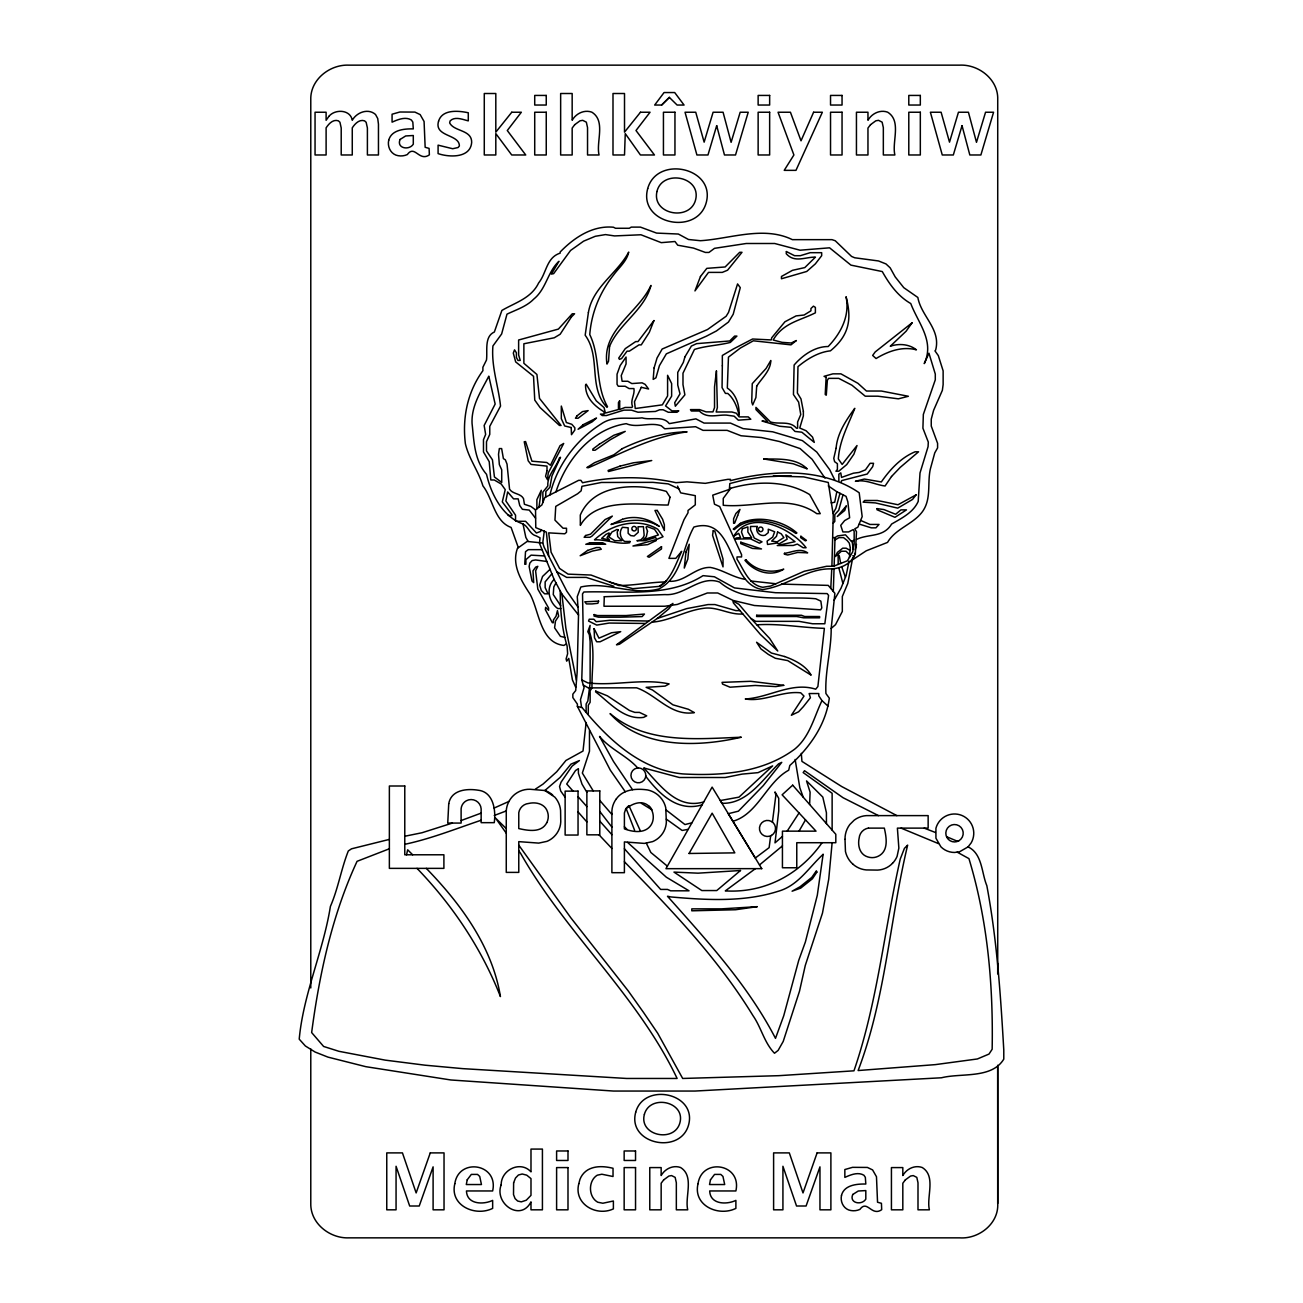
<?xml version="1.0" encoding="UTF-8"?>
<svg xmlns="http://www.w3.org/2000/svg" width="1303" height="1303" viewBox="0 0 1303 1303"><rect width="100%" height="100%" fill="white"/><g stroke="black" fill="none" stroke-linecap="round" stroke-linejoin="round"><path stroke-width="1.5" d="M997.723 973.667L997.723 963.634M845.012 839.36L845.452 851.478A23.926 23.926 0 0 0 850.778 862.049L852.862 864.166M834.132 566.023L835.028 537.618L837.568 535.924L845.468 534.833L852.325 542.39L853.188 549.214M997.723 1065.251L997.723 1203.5C998.896 1223.647 978.765 1239.251 959.611 1237.85L348.911 1237.85C329.903 1238.648 310.309 1223.419 310.782 1203.5L310.782 1048.98M833.301 591.448L834.05 568.515M548.677 556.006L546.397 532.129L535.777 527.634L535.533 509.896L541.869 504.961L544.849 497.502L578.63 480.335L580.926 480.335L582.539 482.745C613.094 476.198 645.376 475.97 675.915 482.696L687.023 481.849L705.281 483.348L727.856 479.341L730.478 479.341L730.266 480.693C772.174 469.927 822.242 467.402 859.198 492.778L862.179 516.623L857.83 527.226L854.784 528.79L856.494 531.771L855.338 553.954C851.331 563.548 841.559 568.352 831.623 568.874C806.736 568.075 786.637 586.562 762.646 589.542C727.53 584.64 735.674 514.848 693.88 527.047C682.332 547.293 682.055 576.838 658.976 588.923C632.704 595.927 606.905 581.138 580.845 587.001L577.262 596.66L578.516 614.983L577.148 672.364L575.698 690.557L572.848 694.157L572.848 697.594L577.392 704.109L577.392 706.405L610.325 770.187L625.261 791.719M830.777 588.419L831.77 568.857M831.9 566.268L833.252 514.88L828.268 482.468L803.658 476.882L773.249 476.051M852.748 557.749L847.764 583.516L842.324 596.513L842.324 611.433L835.516 624.658L831.184 628.437C831.314 650.197 824.832 671.631 825.923 693.522L829.311 698.164C825.695 725.282 809.472 747.629 789.813 765.48L788.706 770.203C766.783 782.012 758.004 814.017 732.905 821.281L728.296 813.691L738.41 811.166L763.232 785.66L781.751 762.353L778.624 763.819C762.483 779.617 747.091 804.195 721.96 803.283L720.298 800.547L738.996 797.143L772.63 765.903L758.053 772.646L742.091 774.112L725.234 777.5L679.319 777.5L643.731 767.939C660.035 784.764 676.599 809.847 703.718 801.931M560.29 591.057C560.046 609.429 561.902 628.665 567.114 646.125L567.636 653.699L566.105 658.927L566.691 661.142L568.76 658.39L572.424 679.873L575.698 687.202M586.122 722.53L583.011 751.049L565.942 760.463L556.674 771.799L543.025 784.097L535.354 789.162M540.892 529.572L540.712 531.412L536.429 532.992L525.598 521.298L516.411 521.298M831.184 628.437L834.881 593.321L828.252 585.389L781.523 584.102M849.409 557.391L850.256 547.635L849.295 543.139L847.129 540.468L843.53 537.618L838.953 537.618L834.979 539.947M577.978 607.1L566.789 591.106L544.149 547.244L542.748 543.025L544.263 531.038M770.659 835.76L769.128 847.634L755.284 858.042L732.921 821.265M772.402 822.177L775.855 795.27L775.008 791.931L778.738 798.299L778.738 810.922L775.008 842.862L782.435 836.396M729.289 490.254L729.827 483.543L744.29 479.862L763.574 476.865L791.084 475.709M849.019 561.316L846.168 575.437L841.005 588.223L834.148 600.162M828.268 485.905L836.819 491.72L834.702 502.258L831.184 502.86M855.273 549.768L856.494 544.393M809.619 804.456L810.108 792.208L806.541 780.904L822.812 797.094L826.428 812.763L826.428 823.61M839.995 493.3L835.809 508.479L833.008 513.496M843.025 494.831L838.709 510.336L834.8 514.538L834.8 521.428L833.252 523.122M549.964 494.912C556.69 465.871 575.812 440.023 600.927 424.11C613.664 415.12 628.16 419.501 642.07 417.84C650.572 420.608 663.08 415.348 669.27 423.638L695.9 418.866L704.043 423.084L730.462 423.084L743.068 428.606L772.728 431.814L802.42 440.626L816.786 452.076L829.685 469.666L834.783 479.944M555.958 491.866C566.17 459.861 591.529 428.817 626.254 423.67C637.281 428.394 649.725 421.781 661.289 425.788L664.774 428.768L695.607 426.716L703.001 430.348L727.107 430.348L741.016 435.756L761.538 437.547L779.455 441.522L800.091 448.59L812.095 459.275L824.978 478.103M841.135 481.931L841.689 480.595L867.228 474.015L872.701 466.637L873.547 463.298L870.111 463.298L865.453 469.846L859.133 472.435L853.449 473.184L841.543 477.403L840.777 472.875L838.855 474.129L838.855 481.019M756.864 624.821C779.65 623.323 801.834 627.737 824.376 628.339L817.893 686.518L815.711 689.189C791.589 681.55 769.128 697.691 745.267 698.978C764.128 702.154 781.686 690.704 800.742 692.821L803.984 696.079L791.361 715.266L798.609 711.78L803.299 706.731L810.417 697.724L809.13 693.538L818.773 693.538L818.773 695.835L821.965 700.607C813.968 717.367 809.749 736.798 794.732 749.111C762.678 772.842 721.357 776.067 682.805 773.917C640.31 769.926 608.208 739.322 582.197 707.724L577.392 706.405M625.538 809.538L624.398 812.991L624.398 828.871C667.136 844.605 657.885 784.439 626.157 808.528L634.61 830.32M805.498 819.88L799.016 831.151M799.048 812.958L787.159 831.151M755.365 868.678L725.315 890.894C764.552 893.255 799.716 874.574 822.063 842.715M759.519 864.948L782.435 845.891M555.958 582.897L553.808 586.953L553.254 594.543L560.616 605.602M667.364 866.153L650.849 852.488L646.353 843.22M626.157 808.528L626.173 808.495A11.092 11.092 0 0 1 628.714 805.857M625.538 809.538L626.173 808.495M609.902 582.132L632.769 588.679L660.132 586.317C671.648 578.239 675.931 563.596 681.681 551.332L675.801 558.368L668.911 558.368L683.994 519.702L688.017 512.747L688.017 510.467L695.297 504.847L695.297 495.661L680.703 492.876L677.544 486.117M508.203 515.418L511.965 515.597L511.965 514.701L502.29 501.899L505.238 489.635L501.232 484.032L494.293 479.976L490.808 479.976L489.228 461.702L483.478 451.929L483.478 439.714L485.644 434.404L484.146 425.462L495.156 404.06L488.804 376.16C481.198 391.095 471.165 405.803 472.061 423.524C474.064 441.196 474.113 459.975 486.54 474.341C491.166 494.293 502.518 516.737 522.992 523.969C528.595 526.64 529.669 534.442 536.347 535.956L540.045 537.846L539.491 543.27L554.133 579.444C545.534 587.588 548.742 602.1 557.733 608.566L560.811 608.566M968.064 846.885L971.191 842.846A19.252 19.252 0 0 0 961.891 815.45A19.252 19.252 0 0 0 935.929 828.252L935.929 838.204L940.913 846.836A19.252 19.252 0 0 0 954.513 852.471L959.497 851.82L968.064 846.885C982.429 853.677 981.501 872.929 986.827 885.649C996.99 939.838 1000.574 994.987 1003.782 1049.941L1003.782 1059.127C991.664 1079.079 961.272 1072.776 941.45 1077.776L694.988 1091.051L613.485 1091.051L450.838 1079.975L365.768 1066.668L327.933 1057.108L315.114 1052.042L305.374 1045.983L299.218 1039.159C303.29 994.14 323.274 951.271 330.392 906.465C338.259 888.304 341.077 869.28 348.308 850.973L351.501 848.823L389.369 839.393M616.384 798.804C623.453 788.934 636.809 788.396 647.738 789.976A23.926 23.926 0 0 1 658.324 795.302L660.426 797.403A23.128 23.128 0 0 1 665.752 807.811L666.354 822.177A22.053 22.053 0 0 1 659.611 837.015A22.705 22.705 0 0 1 652.608 841.624L644.366 843.399L624.398 841.917L624.398 872.684L611.889 872.684L611.889 813.463M661.647 105.038L669.319 97.367L677.104 105.038L684.059 105.038L674.693 92.546L664.058 92.546L654.676 105.038L661.647 105.038L669.433 97.367M551.853 573.792L545.143 581.871L545.143 587.604L548.042 593.826L544.605 593.826L541.331 590.601L539.67 585.096L542.553 576.463L550.045 569.33M565.893 644.187L563.955 645.425C539.914 642.835 539.328 611.026 530.012 594.119C521.314 580.877 511.379 564.785 517.454 548.351L527.161 541.429L542.748 543.025M678.814 488.82L668.26 483.902L652.917 482.354L601.416 482.468L581.92 486.312L581.138 490.84L577.604 493.772L555.746 506.395L554.948 520.125L563.059 528.236L566.512 528.236L566.512 532.292L564.753 533.79L548.726 532.862L551.088 552.179L559.606 568.45L568.108 574.134L591.008 575.046L618.958 585.536C634.463 585.422 649.627 582.311 665.133 581.952L666.599 580.715L659.399 586.366M657.331 618.453L668.797 608.892L672.934 603.403L616.482 644.79L619.381 644.285L657.331 618.453L686.632 608.631L708.066 604.559L714.956 604.559L735.886 610.618L739.99 610.618M506.297 810.922L494.244 815.483M728.914 489.553L712.725 495.173L714.484 504.196L719.696 506.59L741.57 554.638L741.57 556.935L737.009 556.935L737.009 559.231C743.964 569.688 748.639 584.835 762.744 587.295L770.676 586.041L804.228 571.268L826.623 566.268L833.513 566.268L847.39 560.795L852.683 551.918L854.165 544.019L854.165 531.38L853.237 529.572L848.628 531.933L842.894 531.933L840.728 525.386L844.637 520.597L849.637 517.78L847.83 501.818L846.054 496.362L836.819 491.72M508.919 801.443L494.13 808.055M833.252 537.618L835.028 537.618M481.149 813.121L461.115 820.548M851.543 541.299L854.165 540.305M856.494 539.426C868.873 533.481 883.206 537.878 891.627 524.05C901.66 518.187 913.224 512.616 918.208 501.394L920.016 472.94L928.062 446.701L928.306 442.108L922.915 428.198L923.338 414.435L935.293 379.808L935.293 374.059L928.958 353.227L924.25 363.618C934.821 341.093 918.273 323.356 910.764 303.55C897.995 296.237 889.444 284.315 882.278 271.561L850.94 265.128L829.571 247.814L800.058 250.209L774.715 243.498L746.244 243.498L714.5 248.336L708.962 252.44L705.379 252.44L693.522 248.091L677.739 245.192L674.987 241.511L661.256 242.651L640.946 234.768L614.576 235.924L605.488 234.589L595.292 236.283L583.63 241.153L570.567 250.469L553.645 273.646L551.397 274.102L558.971 261.284C547.667 271.627 546.234 288.989 533.807 299.038C526.477 306.596 516.232 309.739 506.981 314.153L501.639 333.975L492.925 345.963C491.133 366.452 498.463 386.079 500.531 406.064L489.765 426.342L489.765 434.371L486.491 441.717L486.491 450.903L492.453 459.829L494.423 476.947L501.72 482.436L501.72 469.813L499.342 464.585L498.528 454.258L499.342 448.574L501.639 448.574L503.398 458.623L505.352 459.829L507.03 464.096L509.554 489.195C512.959 494.391 520.467 493.104 523.513 498.593L524.409 504.261L530.94 506.46L535.533 509.896M481.149 820.239C455.724 828.806 431.049 838.725 404.777 844.311M389.369 848.774L357.071 861.316C332.151 914.934 319.365 974.155 311.645 1032.562L323.616 1046.456L338.927 1051.309L385.167 1060.121L425.022 1065.186L462.744 1068.639L626.613 1078.461L677.12 1078.461C637.411 995.231 566.056 933.453 520.76 853.612L518.773 850.81M452.402 823.073L421.993 832.747L404.777 836.249M691.909 822.812L684.955 824.555L666.077 809.961M688.196 829.359L682.12 830.451L666.322 819.131M669.644 581.301C684.987 582.115 695.265 566.952 710.363 567.424C722.628 569.688 732.726 577.376 745.104 579.33M702.073 804.863C677.511 812.241 659.481 794.146 645.718 776.246M544.54 555.941L531.087 555.143L525.891 559.655L525.891 564.248L524.751 564.248L525.516 551.674L528.301 549.654L542.081 549.654M546.869 561.479L535.549 559.948L532.161 560.567L529.832 563.091L529.132 566.463L532.015 581.04L533.676 582.62L532.992 570.844L535.663 567.131L537.813 566.316L535.598 570.877L537.813 589.103L548.596 607.996L548.596 610.276L545.631 607.361L545.354 609.641L552.342 622.72L553.4 622.72L553.4 619.967L556.023 616.205L557.44 610.635L558.661 616.205L555.501 620.994L554.589 627.818L560.42 636.336L564.883 637.428M742.84 613.957C729.029 615.114 716.715 605.976 702.822 608.436C685.378 610.798 669.449 620.945 652.086 622.15M868.45 828.122L884.33 828.122C886.431 837.487 888.874 850.778 878.45 856.136A13.812 13.812 0 0 1 867.717 856.902C859.654 854.459 857.553 845.549 859.133 838.155A11.124 11.124 0 0 1 868.45 828.073M775.871 583.76L750.691 580.975M859.312 524.115L871.332 527.845L875.925 527.845L879.02 524.441L869.915 524.441L860.925 520.565M648.682 621.042L609.902 620.293L596.204 621.71L593.826 619.218L589.249 619.218L588.565 621.042L596.741 625.098L609.201 623.046L645.05 623.453M935.375 832.47L924.202 828.122M946.63 836.738L957.558 841.315M938.421 843.595L901.09 828.122M613.843 586.252L586.236 577.408L566.675 577.408L556.788 571.724M957.168 852.129L968.943 858.628C987.674 920.211 993.309 985.084 992.153 1049.257L989.01 1054.062L977.38 1058.964L935.277 1064.632L858.123 1070.545C885.698 998.082 889.737 919.837 907.654 845.11L904.412 848.367L900.243 859.068C884.314 929.495 877.554 1002.316 853.954 1070.822L778.836 1075.675L682.674 1078.461L657.706 1033.263L643.487 1012.382L628.193 990.866L570.779 917.735L518.773 845.142M896.855 815.613L841.705 786.54L801.948 761.392L801.296 753.378M750.805 618.388L769.666 638.47L777.761 651.011L760.317 634.349L733.426 602.98L732.954 600.976L738.964 604.348L750.805 618.388L755.724 621.352L799.032 621.352L812.583 623.762L824.832 623.762L828.578 595.39L827.144 593.598L775.513 592.718L734.469 587.914L714.402 576.773L703.034 575.649C667.885 597.996 623.306 590.699 583.842 592.002L582.522 593.891L583.207 631.743L581.757 679.938L587.962 682.919C615 686.095 642.558 678.163 669.123 683.928L665.084 686.111L646.125 687.349L652.477 689.987L672.918 704.825L688.359 709.272L694.369 712.643C670.736 716.406 656.761 694.825 636.63 687.821L588.223 687.886L583.288 685.02M848.953 561.414L849.882 561.919M878.466 815.613L843.057 797.713L804.505 770.708L803.169 772.581L832.128 793.283L832.128 830.092M850.224 550.501L846.184 548.188L842.732 548.188L837.373 552.407L835.353 556.528L841.396 551.234L845.989 551.234L849.719 554.736M641.418 803.348L651.972 809.831M854.459 553.352L855.338 553.954M852.846 555.713L853.726 556.316L852.634 559.769L866.267 550.794L887.538 542.406C895.601 528.481 913.11 524.409 922.524 511.542C931.596 498.805 927.15 483.25 930.358 468.966L934.756 452.89L937.59 447.89L937.59 443.313L931.254 426.065L931.254 419.175L933.616 410.298L942.362 390.33L943.128 384.629L943.128 370.85L938.307 355.589L934.984 350.898L935.668 349.986C941.108 329.236 921.221 316.385 917.849 297.475L903.777 287.67L895.194 276.887L890.177 267.848L885.991 263.939L878.531 260.958L854.719 257.782L851.559 256.43L835.256 240.762L831.998 239.654L792.371 239.654C763.623 225.582 730.283 238.824 700.444 240.713L688.473 239.491L678.358 234.035L656.598 233.09L640.441 227.113L631.271 227.113L629.284 228.269L615.505 228.269L613.452 227.227C592.539 225.224 574.086 237.651 560.16 252L560.16 253.14C546.364 257.457 546.543 273.207 538.644 282.946C531.249 298.371 515.174 302.605 501.883 310.44L494.358 332.004C484.016 336.581 487.68 351.142 486.475 360.051L482.892 367.251L482.892 370.687C467.484 391.828 462.174 417.921 465.383 443.737C468.917 458.933 478.592 471.246 482.908 485.889C492.974 498.626 494.277 521.412 511.085 527.422L518.317 547.602M552.7 795.025A23.861 23.861 0 0 0 544.996 790.53L530.012 789.26A23.503 23.503 0 0 0 515.19 794.048C509.359 798.511 505.873 805.824 506.264 813.17L506.264 872.391L518.773 872.391L518.773 841.64L538.742 843.106L546.983 841.347A22.705 22.705 0 0 0 553.987 836.738A22.053 22.053 0 0 0 560.762 821.9L560.583 810.45A23.079 23.079 0 0 0 554.801 797.11L544.866 790.498L560.062 777.484L570.942 764.144L579.412 760.561L572.082 766.115L561.039 782.207L559.557 786.54L560.697 790.986L565.127 797.273M627.525 842.373L666.37 877.228L689.026 890.812L670.654 890.812L667.494 889.428L660.637 889.428L624.398 848.725M821.965 700.607L827.959 706.079M535.533 518.187L529.246 510.092L522.405 509.31L519.75 505.548L518.171 498.854L513.577 498.854L507.665 491.948L505.873 500.955L515.548 515.19L515.548 520.939M624.398 826.786L627.036 829.376M506.264 828.61L495.498 818.04L506.264 833.187M412.66 854.784L407.66 849.8L406.552 854.784M426.293 868.368C460.773 903.81 492.241 946.613 500.433 996.567C481.703 948.796 452.63 905.227 417.025 868.368M637.77 768.021C626.743 755.545 610.341 749.502 599.543 736.407L613.501 761.489L632.525 789.683M586.871 821.932L578.043 811.916M599.038 834.832L611.889 848.465M624.398 861.739C671.159 909.657 717.774 958.145 752.922 1015.558C761.294 1027.53 764.177 1042.612 774.503 1053.247L778.119 1050.413L783.217 1041.423L799.505 991.192L805.287 965.425L822.486 913.077L828.724 879.216L832.128 842.715M611.889 814.456L599.787 800.417M573.092 791.133L566.724 783.983L575.519 770.529L578.402 768.64L578.402 773.233L582.018 784.129L586.871 792.289M578.043 796.67L586.871 806.606M599.787 821.102L611.889 834.686M649.073 806.182L651.533 808.951M578.516 614.983L561.87 594.005L554.133 579.444M576.382 680.182L565.86 628.209L561.87 594.005M599.787 811.46L611.889 827.079M593.24 790.921L582.343 773.054L589.477 751.228L589.477 730.576M528.122 541.429L525.842 537.455L522.992 523.969M628.958 805.694L640.278 830.711M845.419 577.294L841.64 566.544M840.663 563.45L839.279 555.762L838.106 554.671L838.204 564.411M842.911 583.516L838.79 567.717M581.757 679.938L584.086 687.626L580.47 699.711L581.561 707.317M795.123 759.454L799.83 787.745L803.218 797.175M545.664 497.094L545.892 491.426L549.899 487.306L551.935 476.018L560.518 457.288L559.492 457.809C556.251 467.647 547.097 475.188 547.814 485.97L542.862 492.143L542.862 502.469M997.675 1067.32L997.723 1203.5M997.723 973.764L997.723 99.5C998.424 79.516 978.667 64.156 959.611 65.15L348.911 65.15C329.887 64.287 310.244 79.564 310.782 99.5L310.782 987.983M588.288 714.402L588.288 705.216L590.129 702.301L590.129 690.834L591.985 687.886C591.578 669.302 595.666 649.203 589.412 631.678L590.112 625.424L587.8 631.678L589.363 634.74L590.129 641.597L590.129 682.919L587.848 701.014L586.138 704.011L586.138 712.041M538.97 507.225L541.282 490.303L536.885 499.668L536.885 508.838M845.028 839.36A23.503 23.503 0 0 1 849.8 824.538L854.263 820.108A22.46 22.46 0 0 1 868.938 815.613L928.143 815.613L928.143 828.122L897.392 828.122L898.858 848.09L897.099 856.332A22.705 22.705 0 0 1 892.49 863.352M852.879 864.15A23.079 23.079 0 0 0 866.202 869.932L877.652 870.095A22.053 22.053 0 0 0 892.49 863.335M611.873 813.463A22.46 22.46 0 0 1 616.384 798.804M803.381 411.325L803.348 415.918L799.749 428.019L806.068 430.739L812.551 437.108L814.277 442.385L801.85 432.205L794.993 431.44L791.002 427.319L779.569 426.244L761.994 421.016L767.711 421.553L755.952 409.598L755.952 407.383L770.496 421.96C779.113 424.713 789.83 420.364 796.475 428.198L797.615 428.198L797.615 421.96L800.775 414.566L798.625 402.122L793.446 394.532L794.13 365.019C802.501 355.296 814.945 346.435 828.187 346.533C841.038 333.014 849.996 315.929 846.054 296.726C851.82 318.567 849.67 335.115 830.402 350.849C818.398 352.103 807.111 359.009 797.973 366.648L797.387 393.05L800.987 398.913L803.381 411.325M604.283 596.725L603.973 606.237L664.839 606.237L677.332 604.429L707.366 592.979L717.692 592.979L733.149 600.439L754.339 605.504L820.646 609.853L821.802 607.882L820.857 601.123L815.825 598.777C784.015 595.634 745.788 604.511 719.614 582.066C699.955 574.867 684.58 596.057 665.084 594.591L604.283 596.725M740.804 542.211L740.755 543.612L752.434 548.416L761.506 548.938L740.804 542.211M722.334 365.801L722.057 387.61L725.445 393.425L727.742 393.425C734.224 398.962 737.205 407.269 739.078 415.266C739.567 405.217 736.081 393.864 727.318 388.066L728.458 357.136L740.316 348.08L753.346 340.8L790.986 344.855L796.361 340.539L791.182 343.015L782.028 342.347L773.151 340.002C783.201 322.786 799.781 320.701 815.385 312.818L815.385 307.394L813.447 306.156L810.938 308.518L810.938 310.814L804.098 315.017L796.1 315.896L784.927 321.776L771.767 337.705L771.197 339.936L752.58 339.008L733.231 349.057L722.334 355.475L722.334 365.801M826.118 377.316L825.222 394.516L826.281 395.2L827.356 380.329L828.561 378.359L838.725 378.359L851.967 385.232L865.241 396.193L877.88 396.193L898.37 398.832L908.386 396.275L881.382 391.03L866.462 391.03L857.944 383.326L840.924 373.847L832.894 373.847L824.05 376.323L826.118 377.316M757.255 526.461C755.007 531.705 759.779 536.803 765.105 535.256L768.281 532.634L768.281 529.197L774.666 531.787L772.712 537.097L767.109 541.087L767.548 544.475L777.093 543.009L779.243 543.823L787.159 539.165L785.872 534.816L795.009 541.673L777.239 545.55L793.234 545.468L797.338 544.068L803.169 547.732L806.085 547.732C791.377 528.073 749.893 508.626 733.866 536.103L738.671 533.334L740.544 537.52L735.983 538.009L735.543 539.067L750.463 538.839L759.486 543.172L762.027 541.836L754.29 538.074L750.544 529.718L750.544 526.461L757.255 526.461M501.183 1184.818C493.967 1203.451 520.614 1222.279 530.989 1201.855L530.989 1209.819L542.423 1209.819L542.423 1149.083L530.989 1149.083L530.989 1171.853C520.5 1160.224 501.004 1169.85 501.183 1184.818M786.377 251.56L786.23 253.694C794.39 263.19 805.352 256.952 815.45 257.114L804.814 267.587L792.485 270.324L781.458 276.464L781.458 278.761L806.736 271.464L815.352 263.874L821.672 255.697L821.672 252.684L810.189 252.684L800.303 255.697L794.569 255.697L786.377 251.56M594.168 614.56L594.054 616.075L598.517 617.182L620.326 617.182L642.118 616.58L644.464 614.055L626.157 615.553L597.458 615.553L594.168 614.56M454.812 1183.727C449.519 1205.487 475.188 1217.035 492.648 1208.386L492.648 1200.389C483.299 1204.9 466.881 1204.509 466.458 1190.958L492.648 1190.958C498.805 1163.579 458.607 1157.325 454.812 1183.727M571.203 427.531L571.48 434.697L574.835 430.055L574.835 427.759L571.805 424.306L566.349 422.53L561.316 406.064L561.316 418.686L564.688 425.983L571.203 427.531M594.103 628.632L594.477 637.737L596.676 641.776L600.113 641.776L620.717 631.646L611.596 632.737L598.957 638.161L594.103 628.632M698.033 1183.727C692.756 1205.487 718.425 1217.035 735.886 1208.386L735.886 1200.389C726.537 1204.9 710.119 1204.509 709.695 1190.958L735.886 1190.958C742.042 1163.579 701.845 1157.325 698.033 1183.727M578.793 1183.759C573.548 1203.891 596.253 1216.872 613.387 1208.891L613.387 1201.008L602.849 1203.239L597.784 1202.229C588.272 1197.017 587.995 1180.844 597.23 1175.208L601.839 1174.231L613.029 1176.511L613.029 1168.27C604.755 1166.283 595.438 1165.485 587.767 1169.915A18.665 18.665 0 0 0 579.933 1179.443L578.793 1183.759M654.106 367.918L653.178 379.368L655.946 377.805L659.416 365.671L666.354 353.846L706.275 336.239L716.455 330.946L728.442 322.069L733.214 314.251L740.283 287.637L737.563 283.94L728.54 312.362L726.129 316.271L707.48 329.545L662.152 349.041L657.038 358.016L654.106 367.918M756.701 615.26L756.587 616.514L796.768 616.514L803.528 617.817L819.603 617.817L819.603 616.514L804.684 616.514L801.475 615.26L756.701 615.26M877.114 508.626L877.017 509.75L894.966 517.324L906.481 509.88L900.943 509.88L895.633 514.278L883.939 509.571L877.114 508.626M656.94 191.557C651.679 214.783 690.509 221.705 695.704 199.375C700.965 176.166 662.136 169.243 656.94 191.557M647.51 531.184L646.321 536.738L643.161 539.865L658.422 534.963L654.513 529.311L647.037 526.526L646.044 527.112L647.51 531.184M438.574 121.195C433.769 137.01 459.682 134.014 459.356 146.034L458.037 147.532L452.711 148.737L438.085 145.154L438.085 153.607C449.226 157.419 470.464 158.315 471.67 142.402C471.865 129.534 454.128 131.782 449.649 122.905L450.089 120.951C454.812 116.065 462.728 119.501 468.282 120.87L468.282 112.775C458.461 110.657 442.206 109.094 438.574 121.195M513.626 1182.766L513.512 1194.558L515.076 1198.613L517.666 1201.04L521.298 1201.855L526.265 1200.226L530.989 1195.356L530.989 1178.612L526.738 1175.159L522.194 1174.003L518.415 1175.013L515.499 1178.042L513.626 1182.766M388.701 140.301C387.382 146.197 390.086 152.76 395.868 155.09A15.375 15.375 0 0 0 407.334 154.552C414.745 144.275 419.077 162.093 429.371 154.845L429.094 148.395L425.153 147.288L424.078 121.488L420.152 114.599L414.908 112.091L399.858 112.009L392.073 114.224L392.073 122.156C397.871 119.583 405.396 116.358 411.39 120.006L412.823 122.091L413.295 128.899C404.305 128.688 391.421 129.795 388.701 140.301M685.964 552.081L684.27 568.075L687.821 559.02L689.238 544.231L685.964 552.081M823.105 854.361L817.307 895.259L805.384 941.971L798.739 960.327L783.754 1015.721L775.497 1038.361C748.036 985.296 707.008 940.668 667.494 896.252L670.67 896.92C706.063 900.047 743.345 902.295 777.614 891.464C798.087 885.91 808.463 867.765 823.105 854.361M841.51 1195.323C840.207 1201.138 842.878 1207.637 848.595 1209.933A15.18 15.18 0 0 0 859.915 1209.396C867.244 1199.232 871.528 1216.839 881.691 1209.689L881.431 1203.304L877.538 1202.229L876.479 1176.723L872.587 1169.915L867.407 1167.439L852.537 1167.341L844.849 1169.54L844.849 1177.391C850.582 1174.85 857.993 1171.641 863.938 1175.257L865.339 1177.326L865.811 1184.036C856.934 1183.841 844.181 1184.932 841.51 1195.323M716.438 370.948L714.533 386.893L714.533 407.562L712.969 411.878L706.096 411.878L699.597 409.598L690.427 409.598L691.323 410.999L699.353 410.999C706.926 418.947 717.073 414.631 726.374 415.103L734.159 416.178L738.28 420.169L750.805 419.24L748.28 416.895L739.094 416.895L736.325 413.23L731.911 411.992L716.178 411.992L717.367 407.562L716.438 370.948M763.737 458.965L793.185 463.77L807.192 468.885C796.052 457.646 778.331 459.226 763.737 458.965M588.402 312.476L585.177 335.213C601.155 356.973 587.881 387.382 606.986 407.367L607.491 406.666C594.885 384.613 600.846 357.331 589.754 334.578C591.546 312.28 599.934 292.149 613.713 274.803C618.974 267.604 626.89 261.154 628.714 252.082C617.199 273.646 592.653 287.083 588.402 312.476M784.455 553.319L784.341 554.182L787.696 554.997L797.664 552.456L807.648 552.814C799.961 547.651 792.143 552.407 784.455 553.319M756.701 386.144L755.903 397.562L752.694 404.94L751.717 401.976L752.254 383.668L766.131 368.407L770.806 360.491C770.708 370.622 761.799 378.082 756.701 386.144M713.23 530.777L712.562 535.321L723.018 566.886L723.018 559.02L714.793 531.087L713.23 530.777M647.705 188.593C638.079 223.758 696.926 236.332 706.21 202.714C715.836 167.55 656.989 154.959 647.705 188.593M635.717 1112.192C627.036 1143.969 680.182 1155.321 688.57 1124.961C697.268 1093.184 644.105 1081.832 635.717 1112.192M644.399 1114.293C638.551 1135.63 674.27 1143.268 679.889 1122.86C685.736 1101.524 650.034 1093.901 644.399 1114.293M609.56 346.451L608.517 361.289L606.986 364.091C601.644 329.968 638.193 312.981 650.963 285.438C644.562 310.163 618.746 323.877 609.56 346.451M800.889 536.266L800.645 537.634L805.401 540.875L806.427 540.37L800.889 536.266M448.737 803.723L447.743 823.073L461.115 823.073L461.115 808.821A10.049 10.049 0 0 1 466.344 800.775L468.657 799.863A10.049 10.049 0 0 1 481.149 808.821L481.149 822.665L494.244 822.665C496.068 810.433 493.43 791.849 478.201 790.221C466.93 788.396 451.147 789.781 448.737 803.723M467.223 1179.818L466.295 1184.541L481.459 1184.541L479.716 1176.43L477.533 1174.41L471.328 1174.41L467.223 1179.818M710.461 1179.818L709.532 1184.541L724.696 1184.541L722.953 1176.43L720.771 1174.41L714.565 1174.41L710.461 1179.818M645.783 775.92L645.392 777.826A7.427 7.427 0 0 1 632.737 780.22A7.427 7.427 0 0 1 636.988 768.07L638.926 767.956A7.427 7.427 0 0 1 645.783 775.92M400.102 139.454C396.21 148.249 409.061 150.806 413.295 144.193L413.295 135.512L405.673 135.952L400.102 139.454M852.765 1194.476C848.921 1203.158 861.625 1205.698 865.811 1199.151L865.811 1190.584L858.286 1191.007L852.765 1194.476M836.103 448.281L833.773 458.347L834.62 461.685L837.406 463.705L837.406 469.438L835.94 471.214L838.806 471.197L846.738 464.568L853.905 454.177L857.016 445.528L842.161 464.438L838.334 458.933C839.474 440.626 848.22 425.055 854.784 408.328C846.168 420.055 837.21 433.459 836.103 448.281M670.019 497.225L668.146 505.027C641.011 505.157 596.644 496.801 580.34 525.386L580.291 515.043C594.315 482.859 637.542 483.218 666.338 491.394L670.019 497.225M641.304 387.3L634.496 401.715L635.261 408.523L662.347 404.858L667.592 395.965L667.592 375.297L671.631 383.554L671.631 396.177L665.572 405.933L671.925 410.852L678.782 410.852L676.974 412.269L668.292 412.269L663.129 409.761L659.676 409.761L655.409 411.455L637.965 412.22L631.401 410.136L623.876 410.136L606.449 415.543L602.247 415.543L600.439 414.11L604.055 414.11L604.055 411.813C594.543 406.031 585.324 397.692 585.552 385.102L586.138 384.124L596.253 400.819L604.055 407.578L605.39 413.051L618.453 409.517L618.453 402.627L619.691 400.689L619.691 409.517L625.065 407.464L631.955 407.464L632.509 406.471C630.017 400.184 635.033 394.825 633.926 388.571L629.088 388.571L625.131 386.242L618.241 386.242L617.052 384.287L617.052 374.173L620.179 365.54L626.059 357.038L626.059 363.928L621.238 375.59L622.117 381.258L627.851 381.258L631.825 383.571L642.086 382.838L645.164 384.401L648.585 388.994L641.304 387.3M630 541.478L629.675 542.748C617.72 544.833 606.367 539.247 594.494 539.849C610.879 524.343 637.476 516.998 657.738 529.246L663.048 536.738L656.696 539.393L655.523 537.422L644.936 540.729L636.906 540.729L640.864 539.865L643.291 537.406L644.171 535.272L643.405 526.64L638.014 526.787L638.242 532.324L634.072 536.005L630.701 535.598L628.144 533.302L628.144 527.796L622.427 527.292C618.844 531.673 619.951 538.204 624.577 541.478L630 541.478M595.764 691.095L595.585 691.828C609.625 702.61 624.007 720.201 643.633 717.367L646.711 715.836L639.447 712.399L634.854 712.399L629.447 710.477L607.442 695.867L595.764 691.095M546.999 470.725L545.566 476.279L547.472 479.651L548.254 472.908L563.694 443.443L560.046 445.659L550.452 465.252L546.788 462.484L531.933 461.197L525.581 441.57L524.229 441.75L528.187 460.806L531.021 464.405L546.999 466.132L546.999 470.725M777.598 532.015L776.49 536.331L771.685 541.087L777.093 541.869L783.885 537.553L781.214 533.807L777.598 532.015M684.922 356.859L683.342 362.381L677.739 372.397L677.739 385.02L680.003 393.815L674.726 402.676L675.345 406.227L684.889 394.842L682.984 384.694L682.984 373.212L694.45 349.432C706.128 345.718 718.36 345.49 730.315 342.428L736.912 336.093L734.615 336.093L729.729 340.963L696.6 343.65L691.388 346.061L684.922 356.859M716.683 125.658L707.969 154.976L696.91 154.976L685.036 112.237L695.737 112.237L704.141 142.157L713.099 112.237L723.067 112.237L731.113 142.32L740.185 112.237L748.215 112.237L735.527 154.976L724.468 154.976L716.683 125.658M962.037 125.658L953.324 154.976L942.264 154.976L930.391 112.237L941.108 112.237L949.512 142.157L958.454 112.237L968.422 112.237L976.484 142.32L985.557 112.237L993.57 112.237L980.882 154.976L969.823 154.976L962.037 125.658M742.433 528.741L741.456 532.047L743.655 537.781L751.701 537.781L747.873 532.047L747.873 526.901L742.433 528.741M846.184 506.069L844.751 510.434L837.292 516.509L846.184 506.069M598.614 601.123L597.865 603.289L592.165 603.924L586.431 603.924L584.852 601.823L598.614 601.123M430.267 1152.894L416.146 1192.929L402.448 1152.894L386.763 1152.894L386.763 1209.819L396.063 1209.819L396.063 1166.266L409.679 1206.008L419.224 1206.008L433.101 1166.853L433.101 1209.819L444.03 1209.819L444.03 1152.894L430.267 1152.894M817.111 1152.894L803.006 1192.929L789.309 1152.894L773.607 1152.894L773.607 1209.819L782.924 1209.819L782.924 1166.266L796.54 1206.008L806.085 1206.008L819.962 1166.853L819.962 1209.819L830.891 1209.819L830.891 1152.894L817.111 1152.894M571.349 317.036L560.16 334.252L554.247 337.786L523.871 343.764L523.871 363.293L536.917 374.482L539.507 398.425L561.039 425.446L559.459 425.446L540.077 407.562L534.751 400.086L533.53 376.274L515.679 361.908L513.301 353.097L514.522 349.872L516.395 352.771L516.395 357.364L517.942 360.442L520.239 360.442L518.627 354.937L518.627 340.002L558.401 329.089L572.278 313.779L574.574 313.779L571.349 317.036M700.46 276.513L694.955 290.927L708.506 272.392L722.285 272.392L727.579 270.193L741.993 252.31L739.697 252.31L725.136 266.968L706.812 268.353L700.46 276.513M653.943 320.571L649.317 332.33L641.255 344.888L638.959 344.888L629.349 351.158L627.052 351.158L621.596 358.553L619.446 359.351L618.73 358.064L625.277 348.634L635.701 341.581L637.998 341.581L653.943 320.571M737.612 515.63L734.664 523.106L733.605 523.317L733.605 518.724L735.918 513.463L739.974 509.408L737.612 515.63M813.593 112.237L801.019 140.805L790.432 112.237L778.054 112.237L793.902 154.976L784.211 170.351L795.97 170.351L822.356 112.237L813.593 112.237M761.766 868.645L665.947 868.678L712.122 787.11L761.75 868.678M689.043 853.481L734.827 852.862L712.138 813.17L689.026 853.514M618.306 529.963L617.199 531.982L617.72 536.559L621.694 540.696L614.707 540.696L608.908 536.983L611.873 532.064L616.987 529.458L618.306 529.963M609.462 533.741L607.019 537.65L609.56 539.963L601.693 538.351L605.895 534.425L609.006 532.943L609.462 533.741M577.05 415.804L575.437 418.23L578.092 418.23L588.142 410.592L582.49 411.601L577.05 415.804M816.867 872.114L812.404 878.776L800.726 888.092L792.094 891.203L800.107 886.708L811.769 877.408L816.378 870.827L816.867 872.114M891.513 476.507L885.063 486.003C875.274 484.765 865.86 479.178 855.403 481.296L864.378 479.048L881.333 481.947C889.998 469.536 900.878 457.679 915.097 451.799L918.55 451.799L900.243 467.37L891.513 476.507M546.771 822.698C541.429 833.122 528.138 830.662 518.773 828.578L518.773 812.697A11.124 11.124 0 0 1 528.806 803.43C536.184 801.72 545.126 803.935 547.553 811.964A13.812 13.812 0 0 1 546.771 822.698M328.91 116.342L326.108 120.283L326.108 112.237L315.049 112.237L315.049 154.976L326.108 154.976L326.108 127.841C328.698 123.899 333.079 118.98 338.34 120.804L339.936 122.238L341.207 127.955L341.207 154.976L352.266 154.976L352.266 127.841C354.872 123.883 359.286 119.029 364.563 120.837L366.143 122.27L367.397 127.955L367.397 154.976L378.456 154.976L378.456 124.176L377.723 118.524L375.525 114.485C368.146 107.937 356.664 112.367 352.266 120.283C350.458 109.419 335.018 108.866 328.91 116.342M912.084 322.802L906.106 331.223L890.291 346.223C898.907 343.308 909.136 344.008 916.432 349.839C902.295 346.061 888.092 351.24 876.056 358.537L872.652 355.442L875.209 351.924L912.084 322.802M730.771 488.25L723.246 498.397L723.246 505.271C754.242 508.203 788.852 493.723 816.818 513.675L820.255 513.675L809.684 494.603C786.198 480.237 756.522 480.905 730.771 488.25M574.721 124.681L572.164 128.069L572.164 154.976L560.648 154.976L560.648 93.507L572.164 93.507L572.164 120.283C576.007 113.508 584.249 109.419 591.839 112.172C606.042 120.967 595.927 141.75 599.054 154.976L587.539 154.976L587.539 127.613L586.334 122.156L582.718 120.332L579.998 120.821L574.721 124.681M870.518 124.681L867.961 128.069L867.961 154.976L856.446 154.976L856.446 112.237L867.961 112.237L867.961 120.283C871.805 113.508 880.046 109.419 887.636 112.172C901.839 120.967 891.724 141.75 894.868 154.976L883.336 154.976L883.336 127.613L882.131 122.156L878.515 120.332L875.795 120.821L870.518 124.681M663.683 1179.883L661.158 1183.238L661.158 1209.819L649.774 1209.819L649.774 1167.586L661.158 1167.586L661.158 1175.534C664.937 1168.84 673.081 1164.801 680.589 1167.521C694.629 1176.218 684.629 1196.757 687.723 1209.819L676.338 1209.819L676.338 1182.766L675.149 1177.375L671.566 1175.583L668.895 1176.055L663.683 1179.883M905.341 1179.883L902.816 1183.238L902.816 1209.819L891.431 1209.819L891.431 1167.586L902.816 1167.586L902.816 1175.534C906.595 1168.84 914.755 1164.801 922.247 1167.521C936.287 1176.218 926.286 1196.757 929.381 1209.819L917.996 1209.819L917.996 1182.766L916.807 1177.375L913.24 1175.583L910.553 1176.055L905.341 1179.883M511.77 112.237L495.808 132.157L495.808 93.507L484.276 93.507L484.276 154.976L495.808 154.976L495.808 133.606L511.721 154.976L525.728 154.976L507.29 130.528L521.33 112.237L511.77 112.237M640.473 112.237L624.512 132.157L624.512 93.507L612.996 93.507L612.996 154.976L624.512 154.976L625.261 133.606L640.441 154.976L654.448 154.976L635.994 130.528L650.05 112.237L640.473 112.237M916.074 494.863L912.556 499.407L897.751 508.137L875.502 502.925L863.123 502.16L864.687 500.482L877.31 500.482L897.995 504.75L916.074 494.863M585.601 535.5L584.151 537.276L589.901 537.276L591.904 536.168L612.345 516.086L605.097 519.555L590.552 534.181L585.601 535.5M792.68 785.172L782.109 794.814L816.02 831.151L782.435 831.151L782.435 867.765L796.768 867.765L796.768 842.715L835.809 842.715L835.809 834.295L792.68 785.172M583.223 424.664L578.092 429.257L592.197 421.814L596.513 418.051L583.223 424.664M740.495 870.518L716.748 890.552L701.828 890.552L673.96 872.098L698.017 873.173L740.495 870.518M740.397 523.35L733.231 529.083L734.306 529.604C751.505 513.789 778.95 521.998 795.905 533.481L796.915 532.943C782.794 520.402 757.857 514.815 740.397 523.35M599.25 444.274L592.816 449.079L592.816 450.235L595.113 450.235L610.211 439.779L625.245 431.391L613.892 435.235L599.25 444.274M622.215 448.672L613.892 454.78L594.608 462.663L586.855 467.582L588.516 467.696C620.7 453.786 651.581 436.619 687.104 431.879C664.742 431.993 642.298 439.046 622.215 448.672M587.637 550.42L580.161 555.762L592.311 551.088L601.318 549.263L599.787 547.553L596.334 547.553L587.637 550.42M661.501 546.641L647.396 556.511L649.138 557.277L661.501 548.938L661.501 546.641M745.935 559.769L744.925 560.29C754.16 571.642 770.562 577.506 783.754 569.167C770.122 573.548 755.789 570.861 745.935 559.769M656.012 540.615L647.754 544.638L632.949 546.022L655.165 539.833L656.012 540.615M622.476 519.294L610.993 524.523C626.71 520.06 644.366 517.177 659.302 526.428C648.894 518.529 635.115 515.141 622.476 519.294M771.506 835.418L769.568 836.217A8.03 8.03 0 0 1 759.519 827.405A8.03 8.03 0 0 1 771.506 821.493L773.168 822.763A8.03 8.03 0 0 1 771.506 835.418M958.878 840.761L956.777 841.64A8.714 8.714 0 0 1 946.972 837.585L946.108 835.484A8.714 8.714 0 0 1 951.548 825.043A8.714 8.714 0 0 1 962.412 829.555A8.714 8.714 0 0 1 958.878 840.761M589.966 542.748L585.796 544.296L605.7 544.231L602.589 542.748L589.966 542.748M619.984 466.148L608.11 470.448L608.436 471.523L651.744 460.529L633.339 462.809L619.984 466.148M741.081 737.254C698.392 747.189 641.711 748.981 610.065 713.588C646.565 744.42 696.73 738.785 741.081 737.254M783.738 685.329L775.806 686.6L755.203 685.459L730.022 687.202L722.595 684.108L722.041 682.365L750.691 681.306L783.738 685.329M757.157 906.676L735.56 909.738L691.795 910.813L691.795 908.859L721.634 908.859L757.157 906.676M546.25 95.428L534.719 95.428L534.719 105.038L546.25 105.038L546.25 95.428M769.65 95.428L758.134 95.428L758.134 105.038L769.65 105.038L769.65 95.428M842.047 95.428L830.532 95.428L830.532 105.038L842.047 105.038L842.047 95.428M920.325 95.428L908.794 95.428L908.794 105.038L920.325 105.038L920.325 95.428M546.25 112.237L534.719 112.237L534.719 154.976L546.25 154.976L546.25 112.237M674.954 112.237L663.439 112.237L663.439 154.976L674.954 154.976L674.954 112.237M769.65 112.237L758.134 112.237L758.134 154.976L769.65 154.976L769.65 112.237M842.047 112.237L830.532 112.237L830.532 154.976L842.047 154.976L842.047 112.237M920.325 112.237L908.794 112.237L908.794 154.976L920.325 154.976L920.325 112.237M657.249 510.434L654.953 510.434L664.367 530.468L664.367 524.734L662.608 519.262L657.249 510.434M404.777 786.002L389.369 786.002L389.369 868.368L443.9 868.368L443.9 854.784L404.777 854.784L404.777 786.002M599.787 790.921L586.871 790.921L586.871 834.832L599.787 834.832L599.787 790.921M578.043 791.133L565.127 791.133L565.127 835.044L578.043 835.044L578.043 791.133M567.994 1150.972L556.609 1150.972L556.609 1160.468L567.994 1160.468L567.994 1150.972M635.538 1150.972L624.153 1150.972L624.153 1160.468L635.538 1160.468L635.538 1150.972M567.994 1167.586L556.609 1167.586L556.609 1209.819L567.994 1209.819L567.994 1167.586M635.538 1167.586L624.153 1167.586L624.153 1209.819L635.538 1209.819L635.538 1167.586M784.634 656.533L771.392 653.031L756.587 642.249L760.936 648.927L768.314 654.399L775.35 658.276L787.761 660.605L811.134 675.166C805.938 665.686 794.569 660.067 784.634 656.533M759.519 531.347A2.297 2.297 0 0 0 762.972 529.36A2.297 2.297 0 0 0 759.519 527.357A2.297 2.297 0 0 0 759.519 531.347M632.509 530.305A2.297 2.297 0 0 0 636.353 529.262A2.297 2.297 0 0 0 633.551 526.461A2.297 2.297 0 0 0 632.509 530.305"/></g></svg>
